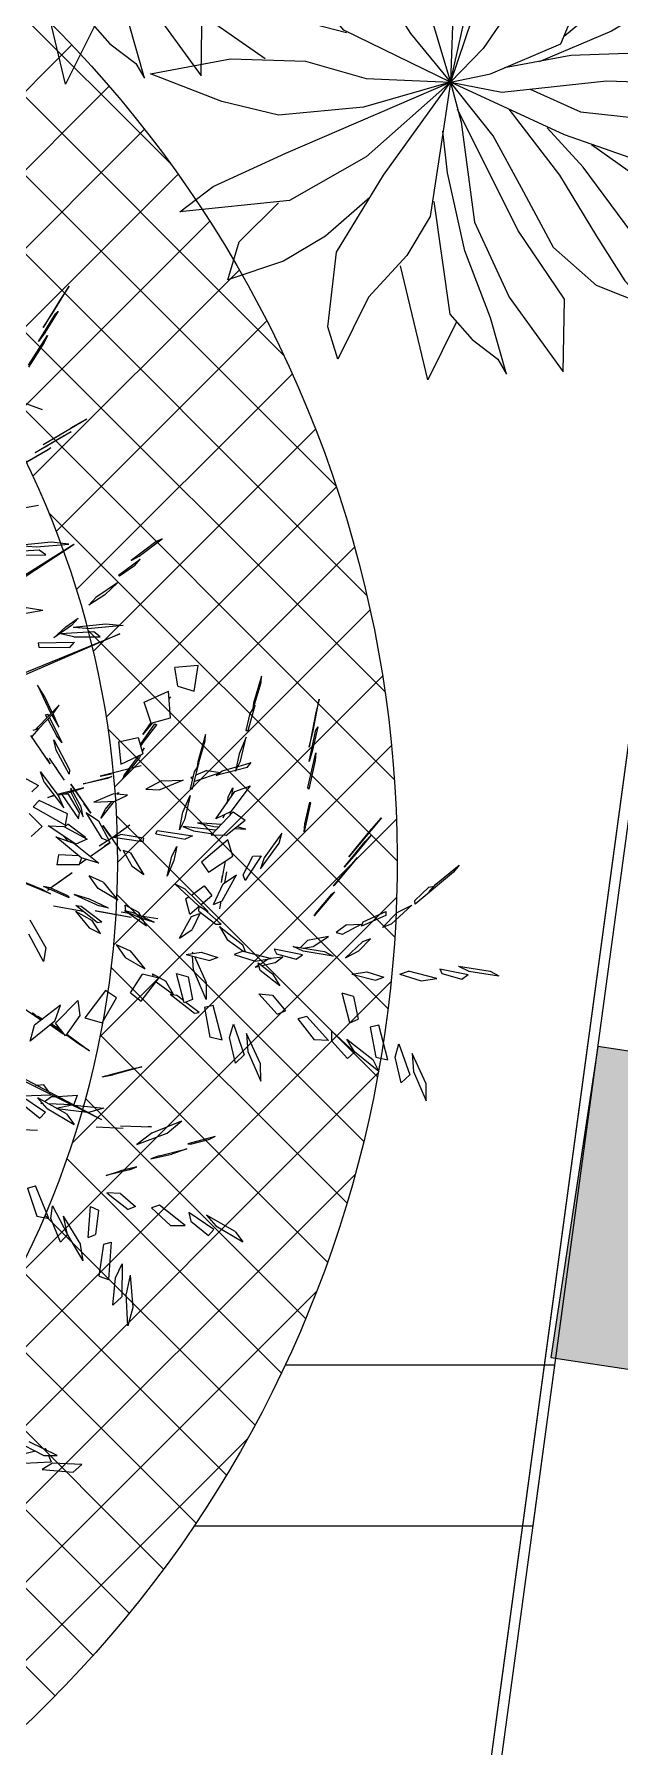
# Model space of a CAD drawing. Header units: metres. Extents: x 42 to 199, y -121 to 268.
# Drawn here: x 129.678 to 130.515, y -75.486 to -73.036 of the extents above; entities that cross this region are included whole.
import ezdxf

# ---------------------------------------------------------------- set-up
doc = ezdxf.new("R2010")
doc.units = ezdxf.units.M
doc.header["$LTSCALE"] = 0.3
doc.layers.get('0').update_dxf_attribs({"color": 8})
for name, color, linetype in [('A-Cols', 8, 'Continuous'), ('A-Site Boundary', 8, 'Continuous'), ('A-Wall-Full', 8, 'Continuous'), ('A-Wall-Plst', 8, 'Continuous')]:
    doc.layers.add(name, color=color, linetype=linetype)
for name, color, linetype, lineweight in [('A-Hatch', 8, 'Continuous', 9), ('A-LANDSCAPE', 8, 'Continuous', 5), ('DA HOUSE ARCH LAYOUT', 8, 'Continuous', 9)]:
    doc.layers.add(name, color=color, linetype=linetype, lineweight=lineweight)

# ---------------------------------------------------------------- blocks, each defined once
blk = doc.blocks.new('zw$195B-flat-1-flat-1-flat-1-flat-1-flat-1-flat-1')
at = {"layer": 'A-Site Boundary', "color": 8, "ltscale": 0.6}
blk.add_lwpolyline([(-3.7186, -0.1311), (-3.2226, 5.5538), (-2.6846, 11.719), (-2.3043, 16.0782), (-1.9657, 19.9579), (1.5378, 19.4842), (4.9975, 19.0165), (8.9081, 18.4878), (12.6969, 17.9755), (16.6894, 17.4357), (21.0864, 16.8412), (25.0762, 16.3017), (27.3599, 15.993), (29.173, 15.7478), (31.7361, 15.4013), (31.2731, 10.7437), (30.7198, 5.178), (30.0275, -1.7864)], dxfattribs=at)
blk = doc.blocks.new('02PTRX29')
at = {"color": 8, "linetype": 'Continuous', "transparency": 33554572}
for p, q in [((-0.2909, 0.3416), (-0.3015, 0.3589)), ((-0.3015, 0.3589), (-0.296, 0.3508)), ((-0.296, 0.3508), (-0.2852, 0.3328)), ((-0.293, 0.3416), (-0.2947, 0.3431)), ((-0.2947, 0.3431), (-0.2862, 0.3295)), ((-0.2822, 0.3241), (-0.293, 0.3416)), ((-0.2852, 0.3328), (-0.2909, 0.3416)), ((-0.2759, 0.3092), (-0.2879, 0.3279)), ((-0.2879, 0.3279), (-0.2858, 0.3235)), ((-0.2862, 0.3295), (-0.2822, 0.3241)), ((-0.2858, 0.3235), (-0.2759, 0.3079)), ((-0.267, 0.2878), (-0.2845, 0.2814)), ((-0.2845, 0.2814), (-0.2843, 0.2815)), ((-0.3027, 0.2698), (-0.3127, 0.2755)), ((-0.2852, 0.2593), (-0.3127, 0.2755)), ((-0.2979, 0.2648), (-0.3029, 0.2672)), ((-0.3029, 0.2672), (-0.2881, 0.2586)), ((-0.2801, 0.2543), (-0.2979, 0.2648)), ((-0.2852, 0.2593), (-0.2956, 0.2653)), ((-0.2801, 0.2543), (-0.2881, 0.2586)), ((-0.29, 0.2573), (-0.2884, 0.256)), ((-0.2696, 0.2455), (-0.29, 0.2573)), ((-0.2884, 0.256), (-0.271, 0.2459)), ((-0.259, 0.217), (-0.2822, 0.2211)), ((-0.36, 0.2), (-0.356, 0.198)), ((-0.3456, 0.189), (-0.36, 0.2)), ((-0.356, 0.198), (-0.3406, 0.1863)), ((-0.3046, 0.1963), (-0.2509, 0.1608)), ((-0.3046, 0.1963), (-0.3044, 0.1963)), ((-0.3044, 0.1963), (-0.3044, 0.1965)), ((-0.3044, 0.1965), (-0.2497, 0.1619)), ((-0.3013, 0.1967), (-0.2903, 0.1979)), ((-0.281, 0.1949), (-0.3013, 0.1967)), ((-0.2903, 0.1979), (-0.2698, 0.1957)), ((-0.2698, 0.1957), (-0.281, 0.1949)), ((-0.3325, 0.1772), (-0.3461, 0.1872)), ((-0.3427, 0.1829), (-0.3461, 0.1872)), ((-0.3406, 0.1863), (-0.3456, 0.189)), ((-0.2869, 0.1898), (-0.2827, 0.1928)), ((-0.2702, 0.1896), (-0.2869, 0.1898)), ((-0.2827, 0.1928), (-0.266, 0.1918)), ((-0.3427, 0.1829), (-0.3332, 0.1765)), ((-0.3332, 0.1765), (-0.3325, 0.1772)), ((-0.3319, 0.1723), (-0.3184, 0.1631)), ((-0.3239, 0.1648), (-0.3319, 0.1723)), ((-0.3239, 0.1648), (-0.3139, 0.1583)), ((-0.3139, 0.1583), (-0.3184, 0.1631)), ((-0.2721, 0.1572), (-0.285, 0.1552)), ((-0.2662, 0.1517), (-0.285, 0.1552)), ((-0.3247, 0.1465), (-0.3355, 0.1454)), ((-0.3355, 0.1454), (-0.3154, 0.1436)), ((-0.2353, 0.1001), (-0.3334, 0.1403)), ((-0.3334, 0.1403), (-0.2376, 0.0988)), ((-0.304, 0.1443), (-0.3247, 0.1465)), ((-0.3211, 0.1384), (-0.3171, 0.1414)), ((-0.3171, 0.1414), (-0.2962, 0.1403)), ((-0.304, 0.1443), (-0.3154, 0.1436)), ((-0.2994, 0.1447), (-0.3072, 0.15)), ((-0.3072, 0.15), (-0.303, 0.1454)), ((-0.3044, 0.1383), (-0.2962, 0.1403)), ((-0.303, 0.1454), (-0.2919, 0.1376)), ((-0.2919, 0.1376), (-0.2994, 0.1447)), ((-0.3044, 0.1383), (-0.3211, 0.1384)), ((-0.282, 0.1345), (-0.3049, 0.135)), ((-0.3019, 0.1316), (-0.3049, 0.135)), ((-0.2824, 0.1319), (-0.3019, 0.1316)), ((-0.282, 0.1345), (-0.2824, 0.1319)), ((-0.3826, 0.1203), (-0.3679, 0.119)), ((-0.3801, 0.1041), (-0.3826, 0.1203)), ((-0.3698, 0.1072), (-0.3679, 0.119)), ((-0.4222, 0.1097), (-0.4224, 0.1136)), ((-0.4224, 0.1136), (-0.4175, 0.0965)), ((-0.4169, 0.0915), (-0.4222, 0.1097)), ((-0.2816, 0.108), (-0.2901, 0.0901)), ((-0.2863, 0.1006), (-0.2816, 0.108)), ((-0.4549, 0.0791), (-0.4588, 0.0991)), ((-0.4588, 0.0991), (-0.4564, 0.0896)), ((-0.3698, 0.1072), (-0.3801, 0.1041)), ((-0.3653, 0.0873), (-0.364, 0.1041)), ((-0.3645, 0.0992), (-0.3653, 0.1006)), ((-0.3653, 0.1006), (-0.3643, 0.0993)), ((-0.3488, 0.0973), (-0.364, 0.1041)), ((-0.3531, 0.0841), (-0.3488, 0.0973)), ((-0.2909, 0.0907), (-0.2863, 0.1006)), ((-0.4564, 0.0896), (-0.4524, 0.0689)), ((-0.4141, 0.0794), (-0.4184, 0.0953)), ((-0.4184, 0.0953), (-0.4177, 0.094)), ((-0.4175, 0.0965), (-0.4169, 0.0915)), ((-0.4171, 0.0931), (-0.4152, 0.0901)), ((-0.4152, 0.0901), (-0.4127, 0.0794)), ((-0.3531, 0.0841), (-0.3653, 0.0873)), ((-0.2972, 0.0716), (-0.2892, 0.0877)), ((-0.2917, 0.0902), (-0.2953, 0.0954)), ((-0.2953, 0.0954), (-0.2818, 0.0815)), ((-0.2951, 0.0816), (-0.2915, 0.0898)), ((-0.2907, 0.0891), (-0.2951, 0.0816)), ((-0.2882, 0.0865), (-0.2937, 0.0758)), ((-0.2822, 0.0805), (-0.2917, 0.0902)), ((-0.2888, 0.0886), (-0.2882, 0.0896)), ((-0.2867, 0.0892), (-0.2882, 0.0896)), ((-0.2877, 0.0874), (-0.2867, 0.0892)), ((-0.4579, 0.0818), (-0.4543, 0.0662)), ((-0.4579, 0.0818), (-0.4566, 0.0798)), ((-0.4524, 0.0598), (-0.4566, 0.0798)), ((-0.4524, 0.0689), (-0.4549, 0.0791)), ((-0.4127, 0.0794), (-0.4141, 0.0794)), ((-0.3871, 0.0729), (-0.3873, 0.0769)), ((-0.3873, 0.0769), (-0.3824, 0.0597)), ((-0.3554, 0.0836), (-0.3566, 0.083)), ((-0.3475, 0.071), (-0.3566, 0.083)), ((-0.3463, 0.0706), (-0.3554, 0.0836)), ((-0.3537, 0.0841), (-0.3539, 0.0843)), ((-0.3537, 0.0841), (-0.3478, 0.0769)), ((-0.3478, 0.0769), (-0.3531, 0.0844)), ((-0.2972, 0.0716), (-0.2937, 0.0758)), ((-0.2896, 0.0584), (-0.2774, 0.0763)), ((-0.2789, 0.0796), (-0.2824, 0.0806)), ((-0.2824, 0.0806), (-0.278, 0.0757)), ((-0.2808, 0.0801), (-0.2818, 0.0815)), ((-0.4516, 0.0435), (-0.4566, 0.0653)), ((-0.4566, 0.0653), (-0.4562, 0.0605)), ((-0.4543, 0.0662), (-0.4524, 0.0598)), ((-0.4093, 0.0601), (-0.4129, 0.0753)), ((-0.4129, 0.0753), (-0.4084, 0.0648)), ((-0.4084, 0.0648), (-0.4061, 0.0538)), ((-0.3818, 0.0548), (-0.3871, 0.0729)), ((-0.3488, 0.0684), (-0.3475, 0.0664)), ((-0.3476, 0.0659), (-0.3488, 0.0684)), ((-0.345, 0.075), (-0.3478, 0.0648)), ((-0.334, 0.0582), (-0.3478, 0.0648)), ((-0.3475, 0.071), (-0.3465, 0.0698)), ((-0.3326, 0.0722), (-0.345, 0.075)), ((-0.3326, 0.0722), (-0.334, 0.0582)), ((-0.2919, 0.0735), (-0.3017, 0.0547)), ((-0.3015, 0.052), (-0.2934, 0.067)), ((-0.2934, 0.067), (-0.2919, 0.0735)), ((-0.4562, 0.0605), (-0.4522, 0.0424)), ((-0.4135, 0.0562), (-0.416, 0.0592)), ((-0.4078, 0.0568), (-0.416, 0.0592)), ((-0.4135, 0.0562), (-0.3939, 0.051)), ((-0.4061, 0.0538), (-0.4093, 0.0601)), ((-0.3977, 0.054), (-0.4068, 0.0565)), ((-0.3964, 0.0529), (-0.3977, 0.054)), ((-0.3881, 0.0543), (-0.3966, 0.0529)), ((-0.3881, 0.0543), (-0.3812, 0.0512)), ((-0.379, 0.0428), (-0.3831, 0.0586)), ((-0.3831, 0.0586), (-0.3827, 0.0577)), ((-0.3824, 0.0597), (-0.3818, 0.0548)), ((-0.3822, 0.0565), (-0.3801, 0.0533)), ((-0.3469, 0.0571), (-0.3211, 0.0506)), ((-0.3467, 0.0641), (-0.3457, 0.0625)), ((-0.3457, 0.0625), (-0.3406, 0.0557)), ((-0.3452, 0.0634), (-0.3361, 0.0516)), ((-0.3353, 0.049), (-0.3402, 0.0553)), ((-0.3017, 0.0547), (-0.3015, 0.052)), ((-0.2979, 0.0491), (-0.2892, 0.0619)), ((-0.293, 0.0563), (-0.2936, 0.0554)), ((-0.2873, 0.062), (-0.2896, 0.0584)), ((-0.4522, 0.0424), (-0.4516, 0.0435)), ((-0.4057, 0.041), (-0.4156, 0.0445)), ((-0.4034, 0.0285), (-0.4156, 0.0445)), ((-0.4044, 0.0433), (-0.4034, 0.0374)), ((-0.4013, 0.0372), (-0.4044, 0.0433)), ((-0.3805, 0.0476), (-0.3966, 0.0529)), ((-0.3962, 0.0526), (-0.3964, 0.0529)), ((-0.3939, 0.051), (-0.3962, 0.0526)), ((-0.3805, 0.0476), (-0.3803, 0.0477)), ((-0.3801, 0.0533), (-0.3776, 0.0428)), ((-0.3795, 0.0503), (-0.378, 0.0498)), ((-0.3791, 0.0488), (-0.378, 0.0498)), ((-0.3733, 0.0482), (-0.3586, 0.0421)), ((-0.3596, 0.0477), (-0.3733, 0.0482)), ((-0.3596, 0.0477), (-0.3497, 0.0425)), ((-0.3361, 0.0516), (-0.3353, 0.049)), ((-0.3283, 0.0505), (-0.3256, 0.0493)), ((-0.3104, 0.0459), (-0.3283, 0.0505)), ((-0.3211, 0.0506), (-0.3281, 0.0521)), ((-0.3256, 0.0493), (-0.3129, 0.0462)), ((-0.3027, 0.0457), (-0.3152, 0.0273)), ((-0.3129, 0.0462), (-0.3104, 0.0459)), ((-0.3021, 0.0406), (-0.3108, 0.0434)), ((-0.3108, 0.0434), (-0.2941, 0.0392)), ((-0.3095, 0.0358), (-0.3027, 0.0457)), ((-0.3091, 0.0314), (-0.3027, 0.0431)), ((-0.3027, 0.0431), (-0.3025, 0.0412)), ((-0.2987, 0.0481), (-0.2979, 0.0491)), ((-0.2858, 0.0469), (-0.2981, 0.0307)), ((-0.2835, 0.0535), (-0.2951, 0.0378)), ((-0.2858, 0.0469), (-0.2835, 0.0535)), ((-0.2727, 0.0501), (-0.2822, 0.0448)), ((-0.2822, 0.0448), (-0.278, 0.0409)), ((-0.4528, 0.0344), (-0.4533, 0.0339)), ((-0.4533, 0.0339), (-0.4494, 0.0156)), ((-0.4497, 0.0206), (-0.4528, 0.0344)), ((-0.3938, 0.0239), (-0.4057, 0.041)), ((-0.4013, 0.0372), (-0.4006, 0.0334)), ((-0.3776, 0.0428), (-0.379, 0.0428)), ((-0.3776, 0.0386), (-0.374, 0.0233)), ((-0.3731, 0.0281), (-0.3776, 0.0386)), ((-0.3497, 0.0425), (-0.3586, 0.0421)), ((-0.3382, 0.0388), (-0.3294, 0.0395)), ((-0.3302, 0.0349), (-0.3382, 0.0388)), ((-0.3325, 0.0405), (-0.3323, 0.0392)), ((-0.3317, 0.0392), (-0.3325, 0.0405)), ((-0.3171, 0.0344), (-0.3302, 0.0349)), ((-0.3296, 0.0348), (-0.3215, 0.0242)), ((-0.3294, 0.0395), (-0.3171, 0.0344)), ((-0.3245, 0.03), (-0.3283, 0.0348)), ((-0.3152, 0.0273), (-0.3108, 0.0335)), ((-0.3025, 0.0406), (-0.3104, 0.025)), ((-0.308, 0.0277), (-0.3011, 0.0393)), ((-0.297, 0.0392), (-0.3074, 0.0239)), ((-0.2945, 0.0387), (-0.3021, 0.0406)), ((-0.3011, 0.0393), (-0.297, 0.0392)), ((-0.3004, 0.0269), (-0.2826, 0.0354)), ((-0.2981, 0.0307), (-0.2951, 0.0378)), ((-0.2924, 0.0382), (-0.2881, 0.0373)), ((-0.2881, 0.0373), (-0.292, 0.0387)), ((-0.2826, 0.0354), (-0.2789, 0.0314)), ((-0.4979, 0.0245), (-0.4774, 0)), ((-0.4903, 0.0158), (-0.4979, 0.0245)), ((-0.4046, 0.0283), (-0.4123, 0.023)), ((-0.4, 0.0133), (-0.4123, 0.023)), ((-0.3909, 0.0135), (-0.4046, 0.0283)), ((-0.4034, 0.0285), (-0.3938, 0.0239)), ((-0.4029, 0.0264), (-0.4032, 0.0283)), ((-0.4027, 0.0262), (-0.4031, 0.0282)), ((-0.3983, 0.0244), (-0.3993, 0.0264)), ((-0.3989, 0.0262), (-0.3983, 0.0244)), ((-0.374, 0.0233), (-0.371, 0.017)), ((-0.371, 0.017), (-0.3731, 0.0281)), ((-0.3199, 0.0226), (-0.327, 0.0095)), ((-0.3215, 0.0242), (-0.3245, 0.03)), ((-0.3222, 0.0115), (-0.3122, 0.0278)), ((-0.3122, 0.0278), (-0.3199, 0.0226)), ((-0.3104, 0.025), (-0.3091, 0.0314)), ((-0.3074, 0.0239), (-0.308, 0.0277)), ((-0.2993, 0.0199), (-0.3004, 0.0269)), ((-0.2789, 0.0314), (-0.2993, 0.0199)), ((-0.2845, 0.0191), (-0.2765, 0.0271)), ((-0.4913, 0.0133), (-0.4805, 0.0003)), ((-0.4877, 0.0095), (-0.4913, 0.0133)), ((-0.4774, 0), (-0.4903, 0.0158)), ((-0.4494, 0.0156), (-0.4497, 0.0206)), ((-0.4336, 0.0086), (-0.4353, 0.0149)), ((-0.4353, 0.0149), (-0.4241, -0.0008)), ((-0.4127, 0.0173), (-0.407, 0.0187)), ((-0.4059, 0.0178), (-0.4127, 0.0173)), ((-0.4, 0.0133), (-0.3909, 0.0135)), ((-0.3972, 0.0202), (-0.3822, 0.0214)), ((-0.3926, 0.019), (-0.3958, 0.0187)), ((-0.3938, 0.0166), (-0.3936, 0.0168)), ((-0.3936, 0.0168), (-0.3731, 0.0191)), ((-0.3822, 0.0214), (-0.3926, 0.019)), ((-0.3797, 0.0163), (-0.3919, 0.0144)), ((-0.3731, 0.0191), (-0.3797, 0.0163)), ((-0.3569, 0.0164), (-0.3791, 0.0132)), ((-0.3791, 0.0132), (-0.3744, 0.011)), ((-0.356, 0.0143), (-0.3744, 0.011)), ((-0.356, 0.0143), (-0.3569, 0.0164)), ((-0.3482, 0.0116), (-0.334, 0.014)), ((-0.3482, 0.0116), (-0.3478, 0.0094)), ((-0.3478, 0.0094), (-0.3292, 0.0121)), ((-0.3374, 0.0185), (-0.3397, 0.02)), ((-0.3283, 0.0118), (-0.3397, 0.02)), ((-0.3292, 0.0121), (-0.334, 0.014)), ((-0.327, 0.0137), (-0.3338, 0.0035)), ((-0.3264, 0.0106), (-0.3281, 0.0118)), ((-0.3273, 0.0129), (-0.3228, 0.0197)), ((-0.3228, 0.0197), (-0.327, 0.0137)), ((-0.327, 0.0095), (-0.3222, 0.0115)), ((-0.2981, 0.019), (-0.3129, 0.011)), ((-0.3129, 0.011), (-0.3057, 0.0078)), ((-0.3118, 0.012), (-0.3008, 0.0204)), ((-0.3118, 0.012), (-0.3114, 0.0118)), ((-0.3091, -0.0006), (-0.2932, 0.0125)), ((-0.3057, 0.0078), (-0.2884, 0.0195)), ((-0.2932, 0.0125), (-0.3044, 0.0086)), ((-0.2975, 0.0133), (-0.301, 0.0097)), ((-0.3008, 0.0204), (-0.2987, 0.0186)), ((-0.2884, 0.0195), (-0.2981, 0.019)), ((-0.2776, 0.0127), (-0.2845, 0.0191)), ((-0.4744, -0.0066), (-0.4877, 0.0095)), ((-0.4805, 0.0003), (-0.4744, -0.0066)), ((-0.4218, -0.0077), (-0.4336, 0.0086)), ((-0.4171, 0.0003), (-0.4222, 0.0005)), ((-0.4222, 0.0005), (-0.4123, -0.0149)), ((-0.411, -0.0114), (-0.4171, 0.0003)), ((-0.4044, 0.0004), (-0.4013, 0.0106)), ((-0.3892, -0.0097), (-0.4044, 0.0004)), ((-0.4013, 0.0106), (-0.3848, -0.0035)), ((-0.3693, 0.0065), (-0.3674, -0.0023)), ((-0.3662, 0.0004), (-0.3693, 0.0065)), ((-0.3632, -0.0123), (-0.3662, 0.0004)), ((-0.3402, 0.0024), (-0.3486, -0.0113)), ((-0.3355, 0.0039), (-0.3412, -0.0062)), ((-0.3402, 0.0024), (-0.3355, 0.0039)), ((-0.315, 0.0003), (-0.3273, 0.009)), ((-0.3273, 0.009), (-0.3237, 0.0066)), ((-0.3264, 0.0106), (-0.3264, 0.0105)), ((-0.3256, 0.01), (-0.3205, 0.0066)), ((-0.3044, 0.0086), (-0.3203, -0.004)), ((-0.3078, 0.0005), (-0.2949, 0.0011)), ((-0.3046, 0.0085), (-0.3048, 0.0085)), ((-0.2949, 0.0011), (-0.2937, -0.0051)), ((-0.5321, -0.0172), (-0.5467, -0.0053)), ((-0.5467, -0.0053), (-0.5433, -0.0097)), ((-0.5433, -0.0097), (-0.519, -0.0299)), ((-0.4826, -0.0004), (-0.4676, -0.0183)), ((-0.4818, -0.002), (-0.4826, -0.0004)), ((-0.4689, -0.0175), (-0.4818, -0.002)), ((-0.4241, -0.0008), (-0.4218, -0.0077)), ((-0.4004, -0.0096), (-0.3993, -0.0164)), ((-0.3974, -0.0162), (-0.3998, -0.0028)), ((-0.3848, -0.0035), (-0.3892, -0.0097)), ((-0.3674, -0.0023), (-0.3632, -0.0123)), ((-0.3486, -0.0113), (-0.3412, -0.0062)), ((-0.3203, -0.004), (-0.3091, -0.0006)), ((-0.3084, -0.0043), (-0.3123, -0.0016)), ((-0.3078, -0.0051), (-0.3095, -0.0008)), ((-0.3087, -0.0039), (-0.3084, -0.0043)), ((-0.3078, -0.0051), (-0.2937, -0.0051)), ((-0.3034, -0.0101), (-0.2898, -0.0197)), ((-0.3032, -0.0101), (-0.3034, -0.0101)), ((-0.2917, -0.0183), (-0.3032, -0.0101)), ((-0.5279, -0.0221), (-0.5321, -0.0172)), ((-0.5277, -0.0191), (-0.5311, -0.0185)), ((-0.5188, -0.0276), (-0.5277, -0.0191)), ((-0.4676, -0.0183), (-0.4689, -0.0175)), ((-0.4123, -0.0149), (-0.411, -0.0114)), ((-0.3983, -0.017), (-0.4067, -0.0114)), ((-0.3977, -0.0277), (-0.4067, -0.0114)), ((-0.3922, -0.03), (-0.3983, -0.017)), ((-0.3974, -0.0162), (-0.3979, -0.0119)), ((-0.3864, -0.0183), (-0.3913, -0.0243)), ((-0.389, -0.0344), (-0.3744, -0.0204)), ((-0.3784, -0.0242), (-0.3864, -0.0183)), ((-0.3683, -0.0173), (-0.3826, -0.0306)), ((-0.3744, -0.0204), (-0.3683, -0.0173)), ((-0.323, -0.0161), (-0.3321, -0.0273)), ((-0.3321, -0.0273), (-0.3197, -0.02)), ((-0.323, -0.0161), (-0.3141, -0.012)), ((-0.3197, -0.02), (-0.3141, -0.012)), ((-0.3015, -0.0258), (-0.2854, -0.0188)), ((-0.3008, -0.0247), (-0.2896, -0.0196)), ((-0.2898, -0.0233), (-0.2715, -0.0157)), ((-0.2843, -0.0204), (-0.2898, -0.0233)), ((-0.2896, -0.0196), (-0.2854, -0.0188)), ((-0.2879, -0.021), (-0.289, -0.0204)), ((-0.267, -0.0132), (-0.2843, -0.0204)), ((-0.519, -0.0299), (-0.5188, -0.0276)), ((-0.5169, -0.0304), (-0.504, -0.0424)), ((-0.5078, -0.035), (-0.5169, -0.0304)), ((-0.4666, -0.0235), (-0.4683, -0.022)), ((-0.4683, -0.022), (-0.4556, -0.0372)), ((-0.4568, -0.0352), (-0.4666, -0.0235)), ((-0.3922, -0.03), (-0.3977, -0.0277)), ((-0.3962, -0.0328), (-0.3972, -0.028)), ((-0.3846, -0.0301), (-0.3913, -0.0243)), ((-0.3826, -0.0306), (-0.389, -0.0344)), ((-0.3774, -0.0361), (-0.3833, -0.0311)), ((-0.3831, -0.0343), (-0.3833, -0.0311)), ((-0.3774, -0.0361), (-0.375, -0.0264)), ((-0.3769, -0.0253), (-0.375, -0.0264)), ((-0.3454, -0.035), (-0.3368, -0.0304)), ((-0.3372, -0.0343), (-0.3368, -0.0304)), ((-0.3262, -0.0324), (-0.3144, -0.0268)), ((-0.3262, -0.0324), (-0.3205, -0.0309)), ((-0.3091, -0.0311), (-0.322, -0.041)), ((-0.3046, -0.0237), (-0.3205, -0.0309)), ((-0.3192, -0.0414), (-0.3057, -0.0306)), ((-0.3144, -0.0268), (-0.3046, -0.0237)), ((-0.3103, -0.0345), (-0.2917, -0.0312)), ((-0.3057, -0.0306), (-0.3091, -0.0311)), ((-0.3008, -0.0247), (-0.3015, -0.0258)), ((-0.4985, -0.0445), (-0.5078, -0.035)), ((-0.504, -0.0424), (-0.4985, -0.0445)), ((-0.4865, -0.041), (-0.5006, -0.0345)), ((-0.5006, -0.0345), (-0.5006, -0.0369)), ((-0.5006, -0.0369), (-0.4854, -0.0436)), ((-0.4854, -0.0436), (-0.4865, -0.041)), ((-0.4759, -0.0429), (-0.4852, -0.0424)), ((-0.4735, -0.0487), (-0.4852, -0.0424)), ((-0.4759, -0.0429), (-0.4695, -0.0476)), ((-0.4556, -0.0372), (-0.4568, -0.0352)), ((-0.3972, -0.0424), (-0.3865, -0.033)), ((-0.3938, -0.0424), (-0.3972, -0.0424)), ((-0.3831, -0.0343), (-0.3938, -0.0424)), ((-0.3837, -0.0357), (-0.3788, -0.0458)), ((-0.3784, -0.0376), (-0.3837, -0.0357)), ((-0.371, -0.0512), (-0.3784, -0.0376)), ((-0.3465, -0.0371), (-0.3573, -0.0388)), ((-0.3545, -0.0385), (-0.3573, -0.0388)), ((-0.355, -0.0412), (-0.3418, -0.0353)), ((-0.3457, -0.0383), (-0.355, -0.0412)), ((-0.3378, -0.0347), (-0.3501, -0.0434)), ((-0.3501, -0.0434), (-0.3476, -0.039)), ((-0.3469, -0.0376), (-0.3454, -0.035)), ((-0.3364, -0.034), (-0.3457, -0.0383)), ((-0.3418, -0.0353), (-0.3364, -0.034)), ((-0.3178, -0.0339), (-0.3406, -0.038)), ((-0.3184, -0.034), (-0.3406, -0.038)), ((-0.3393, -0.0358), (-0.3342, -0.0348)), ((-0.3192, -0.0414), (-0.322, -0.041)), ((-0.3213, -0.0482), (-0.316, -0.0402)), ((-0.3055, -0.0343), (-0.316, -0.0402)), ((-0.3055, -0.0343), (-0.3142, -0.0448)), ((-0.3103, -0.0344), (-0.3103, -0.0347)), ((-0.3103, -0.0347), (-0.3103, -0.0345)), ((-0.2769, -0.0397), (-0.2869, -0.0573)), ((-0.4837, -0.0591), (-0.4911, -0.0517)), ((-0.4911, -0.0517), (-0.486, -0.0536)), ((-0.486, -0.0536), (-0.4752, -0.0636)), ((-0.4695, -0.0476), (-0.4735, -0.0487)), ((-0.4549, -0.0565), (-0.4647, -0.0501)), ((-0.4647, -0.0501), (-0.4514, -0.0528)), ((-0.4514, -0.0528), (-0.4467, -0.0573)), ((-0.4008, -0.052), (-0.4114, -0.0596)), ((-0.396, -0.0439), (-0.4108, -0.0555)), ((-0.396, -0.0439), (-0.4008, -0.052)), ((-0.371, -0.0512), (-0.3788, -0.0458)), ((-0.3142, -0.0448), (-0.3213, -0.0482)), ((-0.2854, -0.066), (-0.2761, -0.0488)), ((-0.4752, -0.0636), (-0.4837, -0.0591)), ((-0.4676, -0.0625), (-0.4486, -0.0595)), ((-0.4621, -0.0596), (-0.4676, -0.0625)), ((-0.4423, -0.0565), (-0.4621, -0.0596)), ((-0.4486, -0.0576), (-0.4549, -0.0565)), ((-0.4486, -0.0595), (-0.4423, -0.0565)), ((-0.4482, -0.0617), (-0.4304, -0.0581)), ((-0.4442, -0.0645), (-0.4482, -0.0617)), ((-0.4319, -0.0611), (-0.4442, -0.0645)), ((-0.4309, -0.0668), (-0.4359, -0.0629)), ((-0.4281, -0.0639), (-0.4359, -0.0629)), ((-0.4304, -0.0581), (-0.4319, -0.0611)), ((-0.411, -0.0595), (-0.4285, -0.064)), ((-0.4285, -0.064), (-0.4281, -0.0639)), ((-0.4186, -0.0657), (-0.4285, -0.064)), ((-0.4215, -0.0677), (-0.4262, -0.0645)), ((-0.4053, -0.0614), (-0.4186, -0.0657)), ((-0.4125, -0.0598), (-0.4108, -0.0555)), ((-0.411, -0.0595), (-0.4053, -0.0614)), ((-0.3846, -0.0601), (-0.3951, -0.0633)), ((-0.3951, -0.0633), (-0.39, -0.0653)), ((-0.3752, -0.0614), (-0.39, -0.0653)), ((-0.3803, -0.0627), (-0.3877, -0.0791)), ((-0.3752, -0.0614), (-0.3846, -0.0601)), ((-0.3797, -0.0712), (-0.3791, -0.0625)), ((-0.3795, -0.0608), (-0.379, -0.06)), ((-0.379, -0.06), (-0.3791, -0.0608)), ((-0.34, -0.0593), (-0.3492, -0.0706)), ((-0.3368, -0.0633), (-0.3492, -0.0706)), ((-0.3311, -0.0553), (-0.34, -0.0593)), ((-0.3311, -0.0553), (-0.3368, -0.0633)), ((-0.2869, -0.0573), (-0.2854, -0.066)), ((-0.5662, -0.072), (-0.5717, -0.0749)), ((-0.5528, -0.072), (-0.5717, -0.0749)), ((-0.5463, -0.0689), (-0.5662, -0.072)), ((-0.5463, -0.0689), (-0.5528, -0.072)), ((-0.5346, -0.0706), (-0.5524, -0.0741)), ((-0.5484, -0.077), (-0.5524, -0.0741)), ((-0.5359, -0.0735), (-0.5484, -0.077)), ((-0.5346, -0.0706), (-0.5359, -0.0735)), ((-0.5327, -0.0765), (-0.515, -0.0719)), ((-0.5095, -0.0738), (-0.5228, -0.0781)), ((-0.5095, -0.0738), (-0.515, -0.0719)), ((-0.4888, -0.0725), (-0.4993, -0.0757)), ((-0.4793, -0.0738), (-0.4941, -0.0777)), ((-0.4793, -0.0738), (-0.4888, -0.0725)), ((-0.434, -0.0813), (-0.4216, -0.0715)), ((-0.4294, -0.0736), (-0.434, -0.0813)), ((-0.4309, -0.0668), (-0.4228, -0.0686)), ((-0.4203, -0.0668), (-0.4294, -0.0736)), ((-0.4216, -0.0715), (-0.4203, -0.0668)), ((-0.4184, -0.0695), (-0.4211, -0.0689)), ((-0.4184, -0.0695), (-0.4207, -0.0681)), ((-0.3877, -0.0898), (-0.3797, -0.0712)), ((-0.3691, -0.0735), (-0.3763, -0.0755)), ((-0.3738, -0.092), (-0.3691, -0.0735)), ((-0.3539, -0.0736), (-0.3624, -0.0783)), ((-0.3579, -0.0763), (-0.3476, -0.0739)), ((-0.3539, -0.0736), (-0.3541, -0.0754)), ((-0.3402, -0.0856), (-0.3476, -0.0739)), ((-0.5228, -0.0781), (-0.5327, -0.0765)), ((-0.4941, -0.0777), (-0.4993, -0.0757)), ((-0.4803, -0.0879), (-0.4733, -0.0859)), ((-0.478, -0.1044), (-0.4733, -0.0859)), ((-0.3877, -0.0791), (-0.3877, -0.0898)), ((-0.3763, -0.0755), (-0.3791, -0.0898)), ((-0.3672, -0.0867), (-0.3624, -0.0783)), ((-0.3562, -0.0788), (-0.3672, -0.0867)), ((-0.3469, -0.0908), (-0.3579, -0.0763)), ((-0.3402, -0.0856), (-0.3469, -0.0908)), ((-0.3313, -0.0887), (-0.3245, -0.0841)), ((-0.3245, -0.0841), (-0.3114, -0.1013)), ((-0.4803, -0.0879), (-0.4833, -0.1022)), ((-0.4294, -0.087), (-0.4376, -0.0969)), ((-0.4323, -0.0991), (-0.4376, -0.0969)), ((-0.4207, -0.0863), (-0.4323, -0.0991)), ((-0.4207, -0.0863), (-0.4294, -0.087)), ((-0.3977, -0.1154), (-0.392, -0.0935)), ((-0.392, -0.0935), (-0.3867, -0.0949)), ((-0.3867, -0.0949), (-0.3901, -0.1136)), ((-0.3833, -0.098), (-0.375, -0.0916)), ((-0.3651, -0.0865), (-0.3803, -0.0985)), ((-0.3791, -0.0898), (-0.3738, -0.092)), ((-0.3734, -0.0905), (-0.3691, -0.087)), ((-0.3651, -0.0865), (-0.3691, -0.087)), ((-0.3222, -0.1044), (-0.3313, -0.0887)), ((-0.307, -0.0905), (-0.3082, -0.0999)), ((-0.307, -0.0905), (-0.293, -0.1046)), ((-0.2962, -0.0934), (-0.2797, -0.106)), ((-0.2926, -0.1035), (-0.2962, -0.0934)), ((-0.2837, -0.1028), (-0.2666, -0.091)), ((-0.5019, -0.1278), (-0.4962, -0.1059)), ((-0.4962, -0.1059), (-0.4909, -0.1073)), ((-0.4909, -0.1073), (-0.4943, -0.126)), ((-0.478, -0.1044), (-0.4833, -0.1022)), ((-0.4647, -0.1155), (-0.4509, -0.1004)), ((-0.4454, -0.102), (-0.4556, -0.1151)), ((-0.4509, -0.1004), (-0.4454, -0.102)), ((-0.4048, -0.1053), (-0.4116, -0.1247)), ((-0.4023, -0.1137), (-0.4048, -0.1053)), ((-0.3803, -0.0985), (-0.3833, -0.098)), ((-0.3114, -0.1013), (-0.3222, -0.1044)), ((-0.3082, -0.0999), (-0.2993, -0.1127)), ((-0.2993, -0.1127), (-0.293, -0.1046)), ((-0.2903, -0.1055), (-0.2977, -0.1107)), ((-0.2977, -0.1117), (-0.2898, -0.106)), ((-0.2968, -0.1094), (-0.2905, -0.1054)), ((-0.2926, -0.1035), (-0.277, -0.1161)), ((-0.2816, -0.1002), (-0.285, -0.1021)), ((-0.2846, -0.1023), (-0.2816, -0.1002)), ((-0.2837, -0.1028), (-0.2786, -0.0982)), ((-0.277, -0.1161), (-0.2797, -0.106)), ((-0.5089, -0.1177), (-0.5158, -0.1371)), ((-0.5065, -0.1261), (-0.5089, -0.1177)), ((-0.4761, -0.1147), (-0.4924, -0.1275)), ((-0.4666, -0.1097), (-0.481, -0.123)), ((-0.4809, -0.1227), (-0.4761, -0.1147)), ((-0.4668, -0.116), (-0.4765, -0.127)), ((-0.4668, -0.116), (-0.4666, -0.1097)), ((-0.4647, -0.1155), (-0.4556, -0.1151)), ((-0.4218, -0.1303), (-0.4131, -0.1113)), ((-0.4131, -0.1113), (-0.4139, -0.1225)), ((-0.4061, -0.1298), (-0.4023, -0.1137)), ((-0.3977, -0.1154), (-0.3901, -0.1136)), ((-0.2333, -0.1185), (-0.3218, -0.1652)), ((-0.3, -0.1117), (-0.3144, -0.1222)), ((-0.3144, -0.1222), (-0.3074, -0.1178)), ((-0.3074, -0.1178), (-0.2998, -0.1122)), ((-0.2977, -0.1117), (-0.2981, -0.1112)), ((-0.526, -0.1428), (-0.5173, -0.1237)), ((-0.5173, -0.1237), (-0.518, -0.135)), ((-0.5103, -0.1422), (-0.5065, -0.1261)), ((-0.4943, -0.126), (-0.5019, -0.1278)), ((-0.4962, -0.1352), (-0.4809, -0.1227)), ((-0.4924, -0.1275), (-0.4962, -0.1352)), ((-0.4765, -0.127), (-0.481, -0.123)), ((-0.4139, -0.1225), (-0.422, -0.1412)), ((-0.4061, -0.1298), (-0.4116, -0.1247)), ((-0.2311, -0.1201), (-0.3218, -0.1653)), ((-0.518, -0.135), (-0.526, -0.1536)), ((-0.5158, -0.1371), (-0.5103, -0.1422)), ((-0.422, -0.1412), (-0.4218, -0.1303)), ((-0.3418, -0.1332), (-0.3473, -0.1322)), ((-0.3473, -0.1322), (-0.329, -0.1371)), ((-0.3224, -0.1385), (-0.3418, -0.1332)), ((-0.3224, -0.1385), (-0.329, -0.1371)), ((-0.526, -0.1536), (-0.526, -0.1428)), ((-0.2943, -0.1508), (-0.3067, -0.1499)), ((-0.3044, -0.156), (-0.3067, -0.1499)), ((-0.2934, -0.1508), (-0.2936, -0.1508)), ((-0.2928, -0.1508), (-0.2934, -0.1508)), ((-0.2905, -0.1509), (-0.2928, -0.1508)), ((-0.2901, -0.1498), (-0.29, -0.1494)), ((-0.2717, -0.1505), (-0.2901, -0.1498)), ((-0.2896, -0.1489), (-0.2894, -0.1486)), ((-0.2888, -0.1479), (-0.2856, -0.1435)), ((-0.2706, -0.1498), (-0.2867, -0.1607)), ((-0.2856, -0.1435), (-0.2814, -0.144)), ((-0.2805, -0.1441), (-0.2803, -0.1441)), ((-0.3046, -0.1562), (-0.3234, -0.1581)), ((-0.3234, -0.1581), (-0.3137, -0.1609)), ((-0.3137, -0.1609), (-0.3135, -0.1609)), ((-0.3135, -0.1609), (-0.3131, -0.1609)), ((-0.3131, -0.1609), (-0.3129, -0.1609)), ((-0.3129, -0.1609), (-0.2939, -0.1585)), ((-0.2877, -0.1583), (-0.3048, -0.1684)), ((-0.3038, -0.156), (-0.304, -0.1561)), ((-0.304, -0.1561), (-0.3036, -0.1561)), ((-0.3036, -0.156), (-0.3038, -0.156)), ((-0.3032, -0.1561), (-0.303, -0.156)), ((-0.2934, -0.1581), (-0.3032, -0.1561)), ((-0.303, -0.156), (-0.2886, -0.1555)), ((-0.2998, -0.1618), (-0.2818, -0.1516)), ((-0.286, -0.154), (-0.2905, -0.1509)), ((-0.2877, -0.1583), (-0.2818, -0.1516)), ((-0.2831, -0.1645), (-0.2867, -0.1607)), ((-0.2852, -0.1554), (-0.2837, -0.1552)), ((-0.2837, -0.1552), (-0.2846, -0.1547)), ((-0.2719, -0.1554), (-0.2831, -0.1645)), ((-0.3632, -0.1738), (-0.3723, -0.1662)), ((-0.3537, -0.1737), (-0.3723, -0.1662)), ((-0.3338, -0.1693), (-0.3533, -0.17)), ((-0.3533, -0.17), (-0.3512, -0.17)), ((-0.3186, -0.17), (-0.3355, -0.1708)), ((-0.2998, -0.1618), (-0.3048, -0.1684)), ((-0.2816, -0.1722), (-0.2624, -0.1714)), ((-0.3934, -0.176), (-0.3901, -0.1777)), ((-0.3934, -0.176), (-0.3761, -0.1807)), ((-0.3778, -0.1808), (-0.3901, -0.1777)), ((-0.3761, -0.1807), (-0.3778, -0.1808)), ((-0.344, -0.181), (-0.3632, -0.1738)), ((-0.3537, -0.1737), (-0.344, -0.181)), ((-0.3581, -0.1881), (-0.3755, -0.1837)), ((-0.3755, -0.1837), (-0.3662, -0.187)), ((-0.353, -0.1901), (-0.3662, -0.187)), ((-0.3581, -0.1881), (-0.353, -0.1901)), ((-0.344, -0.1951), (-0.3338, -0.1975)), ((-0.3395, -0.197), (-0.344, -0.1951)), ((-0.3395, -0.197), (-0.3249, -0.2006)), ((-0.3249, -0.2006), (-0.3338, -0.1975)), ((-0.3338, -0.2118), (-0.3433, -0.22)), ((-0.3252, -0.2115), (-0.3387, -0.222)), ((-0.3338, -0.2118), (-0.3252, -0.2115)), ((-0.2888, -0.2276), (-0.2803, -0.207)), ((-0.2753, -0.2084), (-0.2812, -0.2261)), ((-0.2753, -0.2084), (-0.2803, -0.207)), ((-0.4059, -0.2357), (-0.3879, -0.2254)), ((-0.3879, -0.2254), (-0.3938, -0.2321)), ((-0.3926, -0.2345), (-0.3767, -0.2237)), ((-0.3767, -0.2237), (-0.378, -0.2292)), ((-0.3744, -0.2319), (-0.3583, -0.2192)), ((-0.3533, -0.2209), (-0.3653, -0.2319)), ((-0.3583, -0.2192), (-0.3533, -0.2209)), ((-0.3433, -0.22), (-0.3387, -0.222)), ((-0.315, -0.22), (-0.3201, -0.2223)), ((-0.3201, -0.2223), (-0.3182, -0.2376)), ((-0.3135, -0.2396), (-0.315, -0.22)), ((-0.2977, -0.2262), (-0.3087, -0.244)), ((-0.2911, -0.2195), (-0.3004, -0.2377)), ((-0.2977, -0.2262), (-0.3, -0.2368)), ((-0.2901, -0.2275), (-0.2911, -0.2195)), ((-0.2812, -0.2261), (-0.2888, -0.2276)), ((-0.3938, -0.2321), (-0.4108, -0.2423)), ((-0.4059, -0.2357), (-0.4108, -0.2423)), ((-0.3892, -0.2383), (-0.3926, -0.2345)), ((-0.378, -0.2292), (-0.3892, -0.2383)), ((-0.3653, -0.2319), (-0.3744, -0.2319)), ((-0.3104, -0.2543), (-0.3, -0.2368)), ((-0.296, -0.2425), (-0.2901, -0.2275)), ((-0.3234, -0.2438), (-0.3279, -0.2424)), ((-0.3279, -0.2424), (-0.3262, -0.2659)), ((-0.3205, -0.2638), (-0.3234, -0.2438)), ((-0.3135, -0.2396), (-0.3182, -0.2376)), ((-0.3104, -0.2543), (-0.3087, -0.244)), ((-0.296, -0.2425), (-0.3004, -0.2377)), ((-0.3306, -0.2649), (-0.3349, -0.256)), ((-0.3349, -0.256), (-0.3347, -0.2768)), ((-0.34, -0.2633), (-0.3416, -0.2836)), ((-0.34, -0.2633), (-0.3374, -0.275)), ((-0.329, -0.282), (-0.3306, -0.2649)), ((-0.3205, -0.2638), (-0.3262, -0.2659)), ((-0.3385, -0.2951), (-0.3374, -0.275)), ((-0.3347, -0.2768), (-0.329, -0.282)), ((-0.3416, -0.2836), (-0.3385, -0.2951)), ((-0.2941, -0.3767), (-0.2763, -0.368)), ((-0.2856, -0.3766), (-0.2941, -0.3767)), ((-0.2886, -0.3767), (-0.2903, -0.3807)), ((-0.2873, -0.3734), (-0.2867, -0.3723)), ((-0.2858, -0.3727), (-0.2867, -0.3723)), ((-0.267, -0.3671), (-0.2856, -0.3766)), ((-0.2746, -0.3751), (-0.2803, -0.3738)), ((-0.3095, -0.3823), (-0.2911, -0.3814)), ((-0.304, -0.3871), (-0.3095, -0.3823)), ((-0.2846, -0.3855), (-0.304, -0.3871)), ((-0.2911, -0.3814), (-0.2846, -0.3855)), ((-0.2731, -0.3815), (-0.2903, -0.3807))]:
    blk.add_line(p, q, dxfattribs=at)
blk = doc.blocks.new('A$C51112CEF')
at = {"color": 8, "transparency": 33554572}
for p, q in [((0.8341, 1.59), (0.8497, 1.6301)), ((0.8497, 1.6301), (0.8748, 1.513)), ((0.806, 1.4058), (0.8341, 1.59)), ((1.0497, 1.5364), (1.0466, 1.5933)), ((1.0466, 1.5933), (1.0841, 1.5364)), ((0.5311, 1.5765), (0.5592, 1.4259)), ((0.5873, 1.5531), (0.5311, 1.5765)), ((0.7029, 1.3991), (0.5873, 1.5531)), ((0.9966, 1.4393), (1.0497, 1.5364)), ((1.0841, 1.5364), (1.0653, 1.446)), ((0.8748, 1.513), (0.8872, 1.3222)), ((0.5123, 1.3757), (0.2999, 1.446)), ((0.2999, 1.446), (0.3749, 1.3255)), ((1.0653, 1.446), (0.9466, 1.2519)), ((1.2278, 1.3422), (1.2903, 1.4761)), ((1.2903, 1.4761), (1.2528, 1.2686)), ((0.5592, 1.4259), (0.6654, 1.1246)), ((0.7279, 1.1682), (0.7029, 1.3991)), ((0.8122, 1.2385), (0.806, 1.4058)), ((0.8867, 1.3056), (0.9966, 1.4393)), ((0.1999, 1.3523), (0.2562, 1.2117)), ((0.2687, 1.2887), (0.1999, 1.3523)), ((0.6395, 1.198), (0.5123, 1.3757)), ((0.3749, 1.3255), (0.5779, 1.1749)), ((0.8872, 1.3222), (0.881, 1.1414)), ((0.9341, 1.1246), (1.1028, 1.3255)), ((1.1028, 1.3255), (1.0653, 1.1749)), ((1.0903, 1.1883), (1.2278, 1.3422)), ((0.3905, 1.2117), (0.2687, 1.2887)), ((1.2528, 1.2686), (1.1246, 1.128)), ((0.2562, 1.2117), (0.3592, 1.0945)), ((0.5561, 1.1113), (0.3905, 1.2117)), ((0.781, 0.9539), (0.8122, 1.2385)), ((0.9466, 1.2519), (0.8641, 1.0556)), ((0.5779, 1.1749), (0.6842, 1.0778)), ((0.7895, 1.0309), (0.7279, 1.1682)), ((0.9123, 1.1147), (1.0903, 1.1883)), ((0.0219, 1.1213), (0.2187, 1.1246)), ((0.2249, 0.9741), (0.0219, 1.1213)), ((0.2187, 1.1246), (0.4061, 0.9975)), ((0.6654, 1.1246), (0.8088, 0.8151)), ((0.881, 1.1414), (0.847, 0.9612)), ((1.1246, 1.128), (1.0747, 1.0644)), ((1.1872, 1.1012), (1.3778, 1.1347)), ((1.3778, 1.1347), (1.5465, 1.1548)), ((1.5465, 1.1548), (1.434, 1.0644)), ((0.3592, 1.0945), (0.5217, 1.0075)), ((0.7355, 0.9734), (0.5561, 1.1113)), ((0.831, 0.9238), (0.9123, 1.1147)), ((1.0342, 1.0197), (1.1872, 1.1012)), ((1.0747, 1.0644), (0.9779, 0.9573)), ((1.434, 1.0644), (1.2809, 0.9774)), ((0.4061, 0.9975), (0.7355, 0.8342)), ((0.5217, 1.0075), (0.6623, 0.9305)), ((1.2809, 0.9774), (1.1747, 0.9406)), ((0.0156, 0.9673), (0.1687, 0.9238)), ((0.0562, 0.9439), (0.0156, 0.9673)), ((0.1093, 0.8736), (0.0562, 0.9439)), ((0.428, 0.8803), (0.2249, 0.9741)), ((0.6623, 0.9305), (0.8088, 0.8151)), ((0.8088, 0.8151), (0.781, 0.9539)), ((0.9779, 0.9573), (0.8997, 0.9038)), ((1.1747, 0.9406), (1.0809, 0.9071)), ((1.2059, 0.9038), (1.3433, 0.9539)), ((1.3433, 0.9539), (1.4527, 0.9473)), ((1.4527, 0.9473), (1.5808, 0.9272)), ((0.1687, 0.9238), (0.3499, 0.8535)), ((0.8088, 0.8151), (0.831, 0.9238)), ((1.0809, 0.9071), (0.8088, 0.8151)), ((0.8997, 0.9038), (0.8088, 0.8151)), ((0.8088, 0.8151), (1.2059, 0.9038)), ((1.6214, 0.9071), (1.5371, 0.8736)), ((1.5808, 0.9272), (1.6214, 0.9071)), ((0.178, 0.8133), (0.1093, 0.8736)), ((0.3499, 0.8535), (0.5624, 0.8067)), ((0.6998, 0.8435), (0.428, 0.8803)), ((0.8088, 0.8151), (0.6998, 0.8435)), ((1.5371, 0.8736), (1.4027, 0.8167)), ((0.1574, 0.8315), (0, 0.7531)), ((0.4842, 0.7699), (0.178, 0.8133)), ((0.5561, 0.6326), (0.8088, 0.8151)), ((0.5624, 0.8067), (0.6756, 0.7939)), ((0.8088, 0.8151), (0.6061, 0.5857)), ((0.6154, 0.3681), (0.8088, 0.8151)), ((0.8088, 0.8151), (0.6217, 0.7866)), ((0.8088, 0.8151), (0.7404, 0.579)), ((1.056, 0.8234), (0.8088, 0.8151)), ((0.8088, 0.8151), (0.9497, 0.5255)), ((0.8185, 0.5857), (0.8088, 0.8151)), ((1.2403, 0.6862), (0.8088, 0.8151)), ((0.9404, 0.7063), (0.8088, 0.8151)), ((1.2496, 0.82), (1.056, 0.8234)), ((1.4027, 0.8167), (1.2496, 0.82)), ((1.3372, 0.8181), (1.5339, 0.7497)), ((0, 0.7531), (0.3093, 0.6794)), ((0.4436, 0.7598), (0.3374, 0.6962)), ((0.6217, 0.7866), (0.4436, 0.7598)), ((1.3559, 0.7163), (0.9729, 0.7661)), ((1.6214, 0.7732), (1.5246, 0.6929)), ((1.5339, 0.7497), (1.6214, 0.7732)), ((1.0716, 0.6226), (0.9404, 0.7063)), ((1.5246, 0.6929), (1.3559, 0.7163)), ((0.3374, 0.6962), (0.2249, 0.5925)), ((0.9823, 0.6795), (1.2247, 0.5958)), ((1.4121, 0.5992), (1.2403, 0.6862)), ((0.3468, 0.5054), (0.5561, 0.6326)), ((1.2028, 0.492), (1.0716, 0.6226)), ((0.2249, 0.5925), (0.0562, 0.5087)), ((0.4949, 0.5955), (0.3905, 0.4753)), ((0.6061, 0.5857), (0.4874, 0.3782)), ((0.7404, 0.579), (0.7185, 0.3481)), ((0.8654, 0.4217), (0.8185, 0.5857)), ((1.2247, 0.5958), (1.3808, 0.5422)), ((1.5589, 0.5087), (1.4121, 0.5992)), ((0.981, 0.3849), (0.9435, 0.5322)), ((0.9497, 0.5255), (1.0965, 0.4016)), ((1.3808, 0.5422), (1.5589, 0.5087)), ((0.0562, 0.5087), (0.1437, 0.482)), ((0.1437, 0.482), (0.3468, 0.5054)), ((0.3905, 0.4753), (0.3218, 0.3615)), ((1.3278, 0.338), (1.2028, 0.492)), ((0.8716, 0.2176), (0.8654, 0.4217)), ((0.4874, 0.3782), (0.4561, 0.0803)), ((0.9653, 0.1774), (0.9779, 0.3849)), ((0.9779, 0.3849), (1.1403, 0.1908)), ((1.0965, 0.4016), (1.2278, 0.3313)), ((1.2028, 0.2209), (1.134, 0.3816)), ((0.3218, 0.3615), (0.2718, 0.2108)), ((0.3749, 0.241), (0.4811, 0.3481)), ((0.5249, 0.1707), (0.6154, 0.3681)), ((0.7185, 0.3481), (0.756, 0.1941)), ((1.2278, 0.3313), (1.384, 0.251)), ((1.384, 0.251), (1.3278, 0.338)), ((0.8716, 0.3113), (0.9653, 0.1774)), ((0.2718, 0.2108), (0.3749, 0.241)), ((0.756, 0.1941), (0.831, 0)), ((0.831, 0), (0.8716, 0.2176)), ((1.1403, 0.1908), (1.2434, 0.1372)), ((1.2434, 0.1372), (1.2028, 0.2209)), ((0.4561, 0.0803), (0.5249, 0.1707))]:
    blk.add_line(p, q, dxfattribs=at)
blk = doc.blocks.new('zw$B4E6')
at = {"layer": 'A-Cols', "ltscale": 0.25}
h = blk.add_hatch(color=256, dxfattribs=at)
h.dxf.hatch_style = 1
h.paths.add_polyline_path([(0, 0.23), (0, 0), (0.45, 0), (0.45, 0.23)])
blk.add_lwpolyline([(0, 0.23), (0, 0), (0.45, 0), (0.45, 0.23)], close=True, dxfattribs=at)
blk = doc.blocks.new('DA HOUSE ARCH LAYOUT')
at = {"layer": 'A-Hatch', "transparency": 33554534}
h = blk.add_hatch(dxfattribs=at)
h.set_pattern_fill('ANSI34', color=8, scale=0.05, angle=135)
h.set_pattern_definition([(180, (143.66595, 80.5253), (-8e-16, -0.9525), []), (180, (143.5072, 80.684), (-8e-16, -0.9525), []), (180, (143.34845, 80.8428), (-8e-16, -0.9525), []), (180, (143.1897, 81.0015), (-8e-16, -0.9525), [])])
h.paths.add_polyline_path([(-4.77, -11.6999), (19.35, -11.7), (19.35, -23.43), (32.0283, -23.43), (32.2446, -21.83), (30.3908, -21.83), (30.3908, -21.93), (29.9908, -21.93), (29.9906, -14.136), (29.9906, -15.135, -0.255571), (30.2109, -14.7322), (30.2208, -12.5299), (29.9908, -12.5299), (29.9908, -5.7602, -0.509998), (30.5975, -5.2899, 0.131852), (31.3505, -5.5096, 0.414214), (32.6508, -4.2093, 0.414214), (31.3505, -2.909, 0.124697), (30.7314, -3.0659, -0.546787), (29.9908, -2.7299), (29.9908, 0.6871), (32.0248, 0.6871), (32.0248, 1.9651), (19.7004, 1.9651, -0.764694), (19.2402, 2.1101), (16.7403, 2.1102), (16.74, -8.5299), (-0.255, -8.5299), (-0.255, -11.6998)])
at = {"layer": 'A-Hatch'}
h = blk.add_hatch(dxfattribs=at)
h.set_pattern_fill('ANSI37', color=8, scale=0.025, angle=180)
h.set_pattern_definition([(225, (-97.14618, 60.62802), (0.0561266, -0.0561266), []), (315, (-97.14618, 60.62802), (0.0561266, 0.0561266), [])])
edge = h.paths.add_edge_path()
edge.add_line((30.3908, -1.725), (30.3908, -2.6609))
edge.add_ellipse((30.469, -2.6659), major_axis=(0.0784, 0), ratio=1, start_angle=176.2762, end_angle=309.7238)
edge.add_ellipse((31.3505, -4.2094), major_axis=(-1.7003, 0), ratio=1, start_angle=420.5185, end_angle=659.2726, ccw=False)
edge.add_ellipse((30.4647, -5.7452), major_axis=(0.0742, 0), ratio=1, start_angle=48.6465, end_angle=184.6066)
edge.add_line((30.3908, -5.7512), (30.3908, -11.7899))
edge.add_line((30.3908, -11.7899), (30.3908, -12.5299))
edge.add_line((30.3908, -12.5299), (29.9908, -12.5299))
edge.add_line((29.9908, -12.5299), (29.9908, -11.7899))
edge.add_line((29.9908, -11.7899), (29.9908, -5.7603))
edge.add_ellipse((30.4647, -5.7452), major_axis=(-0.4742, 0), ratio=1, start_angle=236.0956, end_angle=361.8216, ccw=False)
edge.add_ellipse((31.3505, -4.2094), major_axis=(1.3003, 0), ratio=1, start_angle=241.4574, end_angle=478.4317)
edge.add_ellipse((30.469, -2.6659), major_axis=(-0.4784, 0), ratio=1, start_angle=358.4927, end_angle=483.2647, ccw=False)
edge.add_line((29.9908, -2.6534), (29.9908, -1.725))
edge.add_line((29.9908, -1.725), (30.3908, -1.725))
edge = h.paths.add_edge_path()
edge.add_ellipse((31.3505, -13.5915), major_axis=(-1.7003, 0), ratio=1, start_angle=419.8104, end_angle=628.6439, ccw=False)
edge.add_ellipse((30.469, -15.135), major_axis=(0.0784, 0), ratio=1, start_angle=70.2616, end_angle=183.7238)
edge.add_line((30.3908, -15.1401), (30.3908, -21.93))
edge.add_line((30.3908, -21.93), (29.9908, -21.93))
edge.add_line((29.9908, -21.93), (29.9908, -15.1476))
edge.add_ellipse((30.469, -15.135), major_axis=(-0.4784, 0), ratio=1, start_angle=243.8025, end_angle=361.5073, ccw=False)
edge.add_ellipse((31.3491, -13.5886), major_axis=(1.3021, 0), ratio=1, start_angle=239.0902, end_angle=448.166)
edge.add_line((31.3908, -12.2872), (31.3908, -11.8917))
h.paths.add_polyline_path([(29.9908, 0.785), (30.3908, 0.785), (30.3908, 0.485), (29.9908, 0.485)])
at = {"layer": 'A-Wall-Full', "color": 8}
blk.add_lwpolyline([(-18.438, 13.0328), (-18.4067, 13.261), (36.5875, 8.4624), (31.9647, -25.7283), (-23.0108, -20.2632), (-22.8333, -18.9707), (-22.6055, -19.002), (-22.7505, -20.058), (31.7666, -25.4775), (36.3273, 8.2543)], close=True, dxfattribs=at)
at = {"layer": 'A-Wall-Full', "color": 8, "transparency": 33554687}
blk.add_lwpolyline([(31.3908, -11.8917, -1.289581), (30.4955, -15.0612, 0.539921), (30.3908, -15.1401), (30.3908, -21.93), (29.9908, -21.93), (29.9908, -15.1476, -0.564074), (30.6802, -14.7058, 1.2924), (31.3908, -12.2872)], format="xyb", close=True, dxfattribs=at)
blk.add_lwpolyline([(32.7605, -14.5418), (33.2451, -14.5418), (33.2762, -14.3118), (32.8907, -14.3118)], dxfattribs=at)
at = {"layer": 'A-Wall-Plst', "color": 8}
blk.add_lwpolyline([(-9.4697, 12.2352), (-9.4697, 9.7912), (-10.4447, 9.7912), (-10.4447, 9.5312), (-9.2097, 9.5312), (-9.2097, 12.2125), (36.3103, 8.2407), (31.7536, -25.4611), (-18.6707, -20.4485), (-18.654, -20.3271), (-18.8323, -20.3026), (-18.8499, -20.4306), (-20.3137, -20.2851), (-20.3063, -20.2312), (-20.5639, -20.1958), (-20.5726, -20.2594), (-22.7335, -20.0446), (-22.5885, -18.9891), (-22.8461, -18.9538), (-23.0278, -20.2766), (31.9777, -25.7447), (36.6045, 8.476), (-18.4196, 13.2772), (-18.455, 13.0192)], close=True, dxfattribs=at)
at = {"layer": 'A-Cols', "color": 8, "ltscale": 0.25, "rotation": 81.39831417730129}
blk.add_blockref('zw$B4E6', (33.498, -14.335), dxfattribs=at)
at = {"layer": 'A-LANDSCAPE', "color": 8, "lineweight": 35, "transparency": 33554457}
for name, p, xscale, yscale, zscale, rotation in [('A$C51112CEF', (32.1799, -12.479), -0.5266456082893615, 0.5266456082893615, 0.5266456082893615, 270), ('A$C51112CEF', (32.6979, -12.9021), -0.5266456082893615, 0.5266456082893615, 0.5266456082893615, 270), ('02PTRX29', (31.896, -13.5844), -2.274264969707989, 2.274264969707989, 2.274264969707989, 359.9999999999996)]:
    blk.add_blockref(name, p, dxfattribs=dict(at, xscale=xscale, yscale=yscale, zscale=zscale, rotation=rotation))
at = {"layer": 'A-Site Boundary', "color": 8, "rotation": 270}
blk.add_blockref('zw$195B-flat-1-flat-1-flat-1-flat-1-flat-1-flat-1', (16.3523, 6.275), dxfattribs=at)

msp = doc.modelspace()

# ---------------------------------------------------------------- block references
at = {"layer": 'DA HOUSE ARCH LAYOUT'}
msp.add_blockref('DA HOUSE ARCH LAYOUT', (97.1462, -60.628), dxfattribs=at)

doc.saveas('drawing.dxf')
